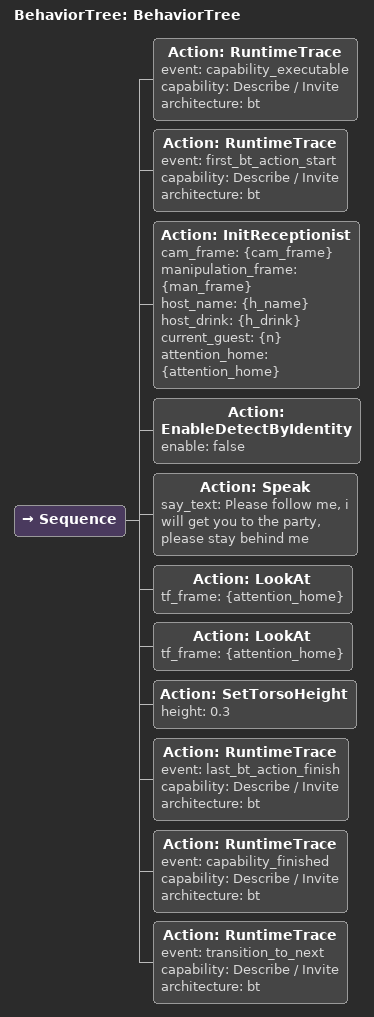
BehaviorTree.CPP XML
<root main_tree_to_execute="BehaviorTree">
    <BehaviorTree ID="BehaviorTree">
        <Sequence>
            <Action ID="RuntimeTrace" event="capability_executable" capability="Describe / Invite" architecture="bt" />
            <Action ID="RuntimeTrace" event="first_bt_action_start" capability="Describe / Invite" architecture="bt" />
            <Action ID="InitReceptionist" cam_frame="{cam_frame}" manipulation_frame="{man_frame}" host_name="{h_name}" host_drink="{h_drink}" current_guest="{n}" attention_home="{attention_home}" />
            <Action ID="EnableDetectByIdentity" enable="false" />
            <Action ID="Speak" say_text="Please follow me, i will get you to the  party, please stay behind me" />
            <Action ID="LookAt" tf_frame="{attention_home}" />
            <Action ID="LookAt" tf_frame="{attention_home}" />
            <Action ID="SetTorsoHeight" height="0.3" />
            <Action ID="RuntimeTrace" event="last_bt_action_finish" capability="Describe / Invite" architecture="bt" />
            <Action ID="RuntimeTrace" event="capability_finished" capability="Describe / Invite" architecture="bt" />
            <Action ID="RuntimeTrace" event="transition_to_next" capability="Describe / Invite" architecture="bt" />
        </Sequence>
    </BehaviorTree>
</root>
